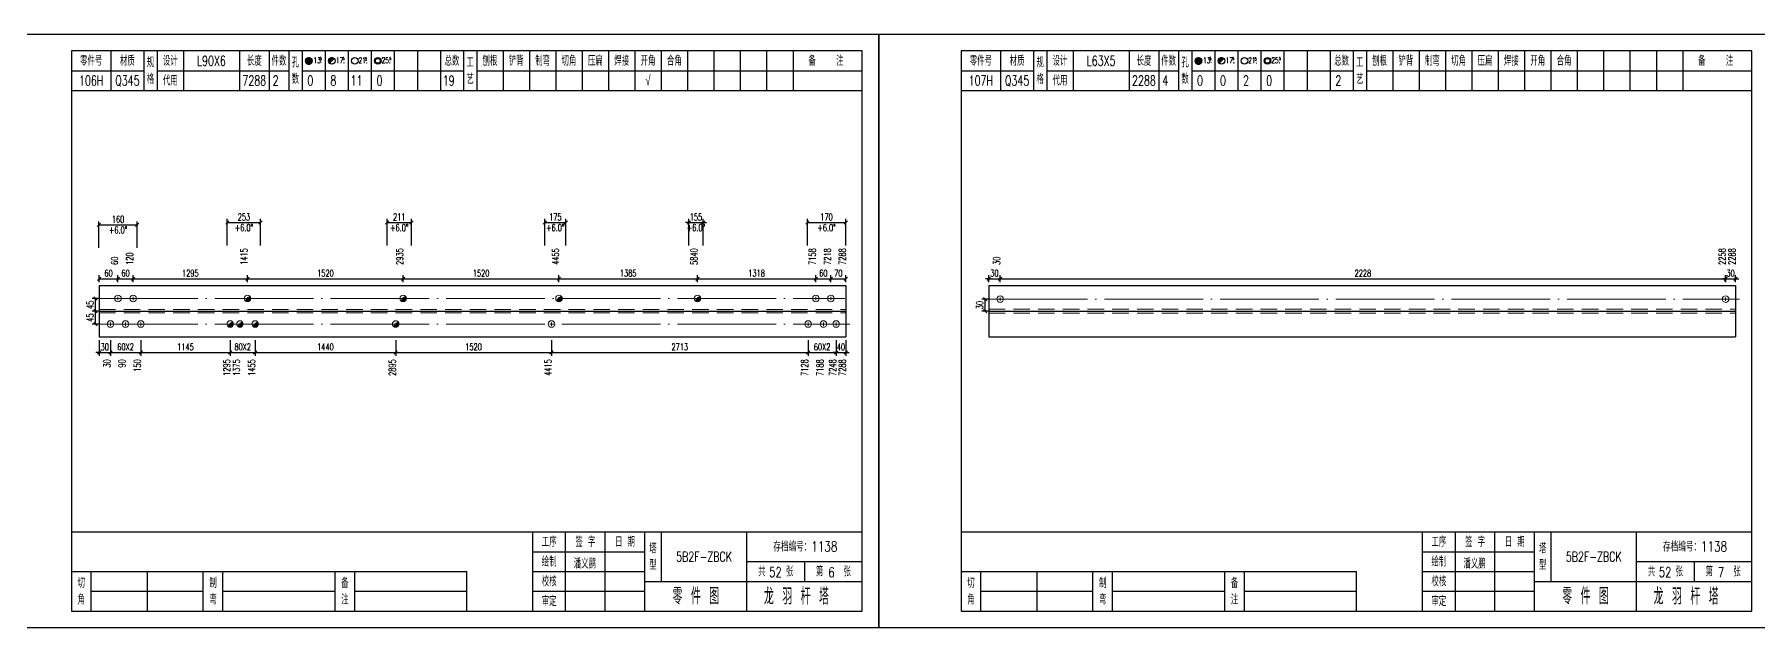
# Model space of a CAD drawing. Header units: millimetres. Extents: x 0 to 30240, y -10896 to -1348.
# Drawn here: x 1364 to 1887, y -1528 to -1348 of the extents above; entities that cross this region are included whole.
import ezdxf
from ezdxf.enums import TextEntityAlignment as Align

# ---------------------------------------------------------------- set-up
doc = ezdxf.new("R2010")
doc.units = ezdxf.units.MM
doc.header["$LTSCALE"] = 20
doc.header["$PDMODE"] = 1
doc.linetypes.add('DASHDOT2X', pattern=[1.75, 1.5, -0.125, 0, -0.125])
doc.linetypes.add('HIDDEN', pattern=[0.375, 0.25, -0.125])
for name, color, linetype, lineweight in [('1', 7, 'Continuous', 25), ('11', 3, 'Continuous', 13), ('2', 1, 'HIDDEN', 13), ('5', 1, 'Continuous', 13), ('7', 2, 'DASHDOT2X', 13)]:
    doc.layers.add(name, color=color, linetype=linetype, lineweight=lineweight)
doc.styles.get("Standard").update_dxf_attribs({"font": 'simplex', "width": 0.7, "bigfont": 'gbhzfs.shx'})
doc.styles.add('SYMBOL_TXT', font='txt.shx', dxfattribs={"width": 0.6})
doc.styles.add('TITLE_TXT', font='simplex.shx', dxfattribs={"width": 0.75, "height": 2.5, "bigfont": 'gbhzfs.shx'})
doc.dimstyles.get("Standard").update_dxf_attribs({"dimtxt": 2.1, "dimasz": 1, "dimexe": 1.05, "dimexo": 0, "dimgap": 0.63, "dimtad": 1, "dimzin": 0, "dimdsep": 46, "dimtxsty": 'standard', "dimblk": 'OBLIQUE', "dimblk1": 'OBLIQUE', "dimblk2": 'OBLIQUE', "dimcen": 0.09, "dimadec": 0, "dimazin": 0, "dimtfac": 1, "dimtdec": 1, "dimtix": 1, "dimtmove": 0, "dimatfit": 3, "dimfxl": 0, "dimtolj": 1, "dimtzin": 0, "dimarcsym": 0})
pattern_1 = [(0, (-3, 0), (0, 0.0125), [])]

# ---------------------------------------------------------------- blocks, each defined once
blk = doc.blocks.new('M12_HOLE')
h = blk.add_hatch()
h.set_pattern_fill('LINE', scale=0.1, style=0)
h.set_pattern_definition(pattern_1)
h.paths.add_polyline_path([(-5, 0, 1), (-1, 0, 1)])
at = {"color": 7}
blk.add_circle((-3, 0), 2, dxfattribs=at)
at = {"color": 7, "attachment_point": 1, "style": 'SYMBOL_TXT'}
for s, insert, char_height, width in [('13\\f??|b0|i0|c0|p54;.', (-0.1, 2.1), 3.5, 5.707), ('5', (3.7, 2.3), 1.8, 2.931)]:
    blk.add_mtext(s, dxfattribs=dict(at, insert=insert, char_height=char_height, width=width))
blk = doc.blocks.new('M16_HOLE')
h = blk.add_hatch()
h.set_pattern_fill('LINE', scale=0.1, style=0)
h.set_pattern_definition(pattern_1)
h.paths.add_polyline_path([(-1.6, 1.4, 0.668179), (-5, 0, 0.198912), (-4.4, -1.4)])
at = {"color": 7}
blk.add_circle((-3, 0), 2, dxfattribs=at)
at = {"color": 7, "attachment_point": 1, "style": 'SYMBOL_TXT'}
for s, insert, char_height, width in [('17.', (-0.4, 2.1), 3.5, 6.316), ('5', (3.6, 2.3), 1.8, 1.822)]:
    blk.add_mtext(s, dxfattribs=dict(at, insert=insert, char_height=char_height, width=width))
blk = doc.blocks.new('M20_HOLE')
at = {"color": 7}
blk.add_circle((-3, 0), 2, dxfattribs=at)
at = {"color": 7, "attachment_point": 1, "style": 'SYMBOL_TXT'}
for s, insert, char_height, width in [('21.', (-0.7, 2), 3.5, 6.074), ('5', (3.3, 2), 1.8, 1.458)]:
    blk.add_mtext(s, dxfattribs=dict(at, insert=insert, char_height=char_height, width=width))
blk = doc.blocks.new('M24_HOLE')
at = {"color": 7}
for radius in [2, 1.5]:
    blk.add_circle((-3, 0), radius, dxfattribs=at)
at = {"color": 7, "attachment_point": 1, "style": 'SYMBOL_TXT'}
for s, insert, char_height, width in [('25.', (-0.7, 2.1), 3.5, 2.429), ('5', (3.9, 2.3), 1.8, 1.944)]:
    blk.add_mtext(s, dxfattribs=dict(at, insert=insert, char_height=char_height, width=width))
blk = doc.blocks.new('JgCard')
for p, q in [((270, 180), (0, 180)), ((0, 180), (0, 0)), ((270, 0), (270, 180)), ((265, 175), (25, 175)), ((25, 175), (25, 5)), ((37, 175), (37, 163)), ((47, 175), (47, 163)), ((51, 175), (51, 163)), ((59, 175), (59, 163)), ((76, 175), (76, 163)), ((85, 175), (85, 163)), ((91, 175), (91, 163)), ((95, 175), (95, 163)), ((102, 175), (102, 163)), ((109, 175), (109, 163)), ((116, 175), (116, 163)), ((123, 175), (123, 163)), ((130, 175), (130, 163)), ((137, 175), (137, 163)), ((144, 175), (144, 163)), ((148, 175), (148, 163)), ((156, 175), (156, 163)), ((164, 175), (164, 163)), ((172, 175), (172, 163)), ((180, 175), (180, 163)), ((188, 175), (188, 163)), ((196, 175), (196, 163)), ((204, 175), (204, 163)), ((212, 175), (212, 163)), ((220, 175), (220, 163)), ((228, 175), (228, 163)), ((236, 175), (236, 163)), ((244, 175), (244, 163)), ((265, 5), (265, 175)), ((25, 169), (47, 169)), ((51, 169), (91, 169)), ((95, 169), (144, 169)), ((148, 169), (265, 169)), ((25, 163), (265, 163)), ((25, 29), (265, 29)), ((165, 5), (165, 29)), ((175, 5), (175, 29)), ((187, 5), (187, 29)), ((199, 5), (199, 29)), ((204, 29), (204, 14)), ((230, 5), (230, 29)), ((165, 23), (199, 23)), ((25, 17), (145, 17)), ((31, 5), (31, 17)), ((48, 17), (48, 5)), ((65, 5), (65, 17)), ((71, 5), (71, 17)), ((105, 5), (105, 17)), ((111, 5), (111, 17)), ((145, 5), (145, 17)), ((165, 17), (199, 17)), ((230, 20), (265, 20)), ((247.5, 20), (247.5, 14)), ((31, 11), (65, 11)), ((71, 11), (105, 11)), ((111, 11), (145, 11)), ((165, 11), (199, 11)), ((199, 14), (265, 14)), ((0, 0), (270, 0)), ((25, 5), (265, 5))]:
    blk.add_line(p, q)
blk.add_lwpolyline([(96.03, 171.99, -1), (98.03, 171.99, -1)], format="xyb", close=True)
blk.add_point((145, 96))
at = {"xscale": 0.5, "yscale": 0.5, "zscale": 0.5}
for name, p in [('M12_HOLE', (98.53, 171.99)), ('M16_HOLE', (105.5, 172)), ('M20_HOLE', (112.5, 172)), ('M24_HOLE', (119.5, 172))]:
    blk.add_blockref(name, p, dxfattribs=at)
at = {"style": 'TITLE_TXT', "width": 0.75}
for s, height, p in [('存档编号：1138', 3.076, (238.02, 23.07)), ('潘义鹏', 3, (177.45, 17.91)), ('龙 羽 杆 塔', 5, (235.17, 6.97))]:
    blk.add_text(s, height=height, dxfattribs=at).set_placement(p)
at = {"attachment_point": 5, "style": 'TITLE_TXT'}
for s, insert, char_height, width in [('零件号', (31, 172), 3, 15), ('材质', (42, 172), 3, 8), ('设计', (55, 172), 3, 8), ('长度', (80.5, 172), 3, 8), ('件数', (88, 172), 3, 6), ('总数', (140.5, 172), 3, 7), ('工\\P艺', (146, 169), 3, 4), ('刨根', (152, 172), 3, 8), ('铲背', (160, 172), 3, 8), ('制弯', (168, 172), 3, 8), ('切角', (176, 172), 3, 8), ('压扁', (184, 172), 3, 8), ('焊接', (192, 172), 3, 8), ('开角', (200, 172), 3, 8), ('合角', (208, 172), 3, 8), ('备    注', (254, 172), 3, 22), ('规格', (49, 169), 3, 4), ('代用', (55, 166), 3, 8), ('孔数', (93, 169), 3, 4), ('工序', (170, 26), 3, 10), ('签 字', (181, 26), 3, 12), ('日 期', (193, 26), 3, 12), ('绘制', (170, 20), 3, 10), ('塔\\P型', (201.5, 21.5), 3, 5), ('校核', (170, 14), 3, 10), ('共    张', (238.75, 17), 3, 17.5), ('第    张', (256.25, 17), 3, 17.5), ('切\\P角', (28, 11), 3, 6), ('制\\P弯', (68, 11), 3, 6), ('备\\P注', (108, 11), 3, 6), ('零 件 图', (214.5, 9.5), 5, 31), ('审定', (170, 8), 3, 10)]:
    blk.add_mtext(s, dxfattribs=dict(at, insert=insert, char_height=char_height, width=width))
blk = doc.blocks.new('M20')
for p, q in [((-0.5, 0), (0.5, 0)), ((0, -0.5), (0, 0.5))]:
    blk.add_line(p, q)
blk.add_circle((0, 0), 1)
blk = doc.blocks.new('_Oblique')
at = {"color": 0, "linetype": 'ByBlock', "lineweight": -2}
blk.add_line((-0.5, -0.5), (0.5, 0.5), dxfattribs=at)
blk = doc.blocks.new('*D169')
at = {"layer": '11', "color": 0, "lineweight": -2}
for p, q in [((1653.4, -1421.99), (1652.4, -1421.99)), ((1653.4, -1423.04), (1653.4, -1420.94)), ((1653.4, -1421.99), (1656.84, -1421.99)), ((1656.84, -1423.04), (1656.84, -1420.94)), ((1656.84, -1421.99), (1657.84, -1421.99))]:
    blk.add_line(p, q, dxfattribs=at)
at = {"layer": 'Defpoints', "color": 0}
for p in [(1656.84, -1421.99), (1653.4, -1423.04), (1656.84, -1423.04)]:
    blk.add_point(p, dxfattribs=at)
at = {"layer": '11', "color": 0, "lineweight": -2}
blk.add_blockref('_Oblique', (1653.4, -1421.99), dxfattribs=at)
at = {"layer": '11', "color": 0, "lineweight": -2, "rotation": 180}
blk.add_blockref('_Oblique', (1656.84, -1421.99), dxfattribs=at)
at = {"layer": '11', "color": 0, "insert": (1655.12, -1420.31), "char_height": 2.1, "attachment_point": 5}
blk.add_mtext('\\A1;30', dxfattribs=at)
blk = doc.blocks.new('*D171')
at = {"layer": '11', "color": 0, "lineweight": -2}
for p, q in [((1877.04, -1421.99), (1876.04, -1421.99)), ((1877.04, -1423.04), (1877.04, -1420.94)), ((1877.04, -1421.99), (1880, -1421.99)), ((1880, -1423.04), (1880, -1420.94)), ((1880, -1421.99), (1881, -1421.99))]:
    blk.add_line(p, q, dxfattribs=at)
at = {"layer": 'Defpoints', "color": 0}
for p in [(1880, -1421.99), (1877.04, -1423.04), (1880, -1423.04)]:
    blk.add_point(p, dxfattribs=at)
at = {"layer": '11', "color": 0, "lineweight": -2}
blk.add_blockref('_Oblique', (1877.04, -1421.99), dxfattribs=at)
at = {"layer": '11', "color": 0, "lineweight": -2, "rotation": 180}
blk.add_blockref('_Oblique', (1880, -1421.99), dxfattribs=at)
at = {"layer": '11', "color": 0, "insert": (1878.52, -1420.31), "char_height": 2.1, "attachment_point": 5}
blk.add_mtext('\\A1;30', dxfattribs=at)
blk = doc.blocks.new('M16')
for p, q in [((-0.71, -0.71), (0.71, 0.71)), ((-0.4, 0), (0.4, 0)), ((0, 0.4), (0, -0.4))]:
    blk.add_line(p, q)
blk.add_circle((0, 0), 1)
for radius in [0.8, 0.6, 0.4, 0.2]:
    blk.add_arc((0, 0), radius, 225, 45)
blk = doc.blocks.new('*D6155')
at = {"layer": '11', "color": 0, "lineweight": -2}
for p, q in [((1383.4, -1440.68), (1383.4, -1445.41)), ((1386.84, -1440.68), (1386.84, -1445.41)), ((1383.4, -1444.36), (1382.4, -1444.36)), ((1383.4, -1444.36), (1386.84, -1444.36)), ((1386.84, -1444.36), (1387.84, -1444.36))]:
    blk.add_line(p, q, dxfattribs=at)
at = {"layer": 'Defpoints', "color": 0}
for p in [(1383.4, -1440.68), (1386.84, -1440.68), (1386.84, -1444.36)]:
    blk.add_point(p, dxfattribs=at)
at = {"layer": '11', "color": 0, "lineweight": -2}
blk.add_blockref('_Oblique', (1383.4, -1444.36), dxfattribs=at)
at = {"layer": '11', "color": 0, "lineweight": -2, "rotation": 180}
blk.add_blockref('_Oblique', (1386.84, -1444.36), dxfattribs=at)
at = {"layer": '11', "color": 0, "insert": (1385.12, -1442.68), "char_height": 2.1, "attachment_point": 5}
blk.add_mtext('\\A1;30', dxfattribs=at)
blk = doc.blocks.new('*D6163')
at = {"layer": '11', "color": 0, "lineweight": -2}
for p, q in [((1607.06, -1440.68), (1607.06, -1445.41)), ((1610, -1440.68), (1610, -1445.41)), ((1607.06, -1444.36), (1606.06, -1444.36)), ((1607.06, -1444.36), (1610, -1444.36)), ((1610, -1444.36), (1611, -1444.36))]:
    blk.add_line(p, q, dxfattribs=at)
at = {"layer": 'Defpoints', "color": 0}
for p in [(1607.06, -1440.68), (1610, -1440.68), (1610, -1444.36)]:
    blk.add_point(p, dxfattribs=at)
at = {"layer": '11', "color": 0, "lineweight": -2}
blk.add_blockref('_Oblique', (1607.06, -1444.36), dxfattribs=at)
at = {"layer": '11', "color": 0, "lineweight": -2, "rotation": 180}
blk.add_blockref('_Oblique', (1610, -1444.36), dxfattribs=at)
at = {"layer": '11', "color": 0, "insert": (1608.53, -1442.68), "char_height": 2.1, "attachment_point": 5}
blk.add_mtext('\\A1;40', dxfattribs=at)
blk = doc.blocks.new('*D6178')
at = {"layer": '1', "color": 0, "lineweight": -2}
for p, q in [((1562.34, -1404.91), (1561.34, -1404.91)), ((1562.34, -1411.91), (1562.34, -1403.86)), ((1562.34, -1404.91), (1566.75, -1404.91)), ((1566.75, -1411.91), (1566.75, -1403.86)), ((1566.75, -1404.91), (1567.75, -1404.91))]:
    blk.add_line(p, q, dxfattribs=at)
at = {"layer": 'Defpoints', "color": 0}
for p in [(1566.75, -1404.91), (1562.34, -1411.91), (1566.75, -1411.91)]:
    blk.add_point(p, dxfattribs=at)
at = {"layer": '1', "color": 0, "lineweight": -2}
blk.add_blockref('_Oblique', (1562.34, -1404.91), dxfattribs=at)
at = {"layer": '1', "color": 0, "lineweight": -2, "rotation": 180}
blk.add_blockref('_Oblique', (1566.75, -1404.91), dxfattribs=at)
at = {"layer": '1', "color": 0, "insert": (1564.54, -1403.23), "char_height": 2.1, "attachment_point": 5}
blk.add_mtext('\\A1;155', dxfattribs=at)

msp = doc.modelspace()

# ---------------------------------------------------------------- linework, layer by layer
at = {"layer": '1'}
for p, q in [((1383.4, -1424.093), (1383.4, -1439.633)), ((1383.4, -1424.093), (1610, -1424.093)), ((1610, -1424.093), (1610, -1439.633)), ((1653.4, -1424.093), (1653.4, -1439.633)), ((1653.4, -1424.093), (1880, -1424.093)), ((1880, -1424.093), (1880, -1439.633)), ((1383.4, -1431.863), (1610, -1431.863)), ((1653.4, -1431.863), (1880, -1431.863)), ((1383.4, -1439.633), (1610, -1439.633)), ((1653.4, -1439.633), (1880, -1439.633))]:
    msp.add_line(p, q, dxfattribs=at)
at = {"layer": '2'}
for p, q in [((1383.4, -1431.345), (1610, -1431.345)), ((1383.4, -1432.381), (1610, -1432.381)), ((1653.4, -1431.246), (1880, -1431.246)), ((1653.4, -1432.48), (1880, -1432.48))]:
    msp.add_line(p, q, dxfattribs=at)
at = {"layer": '7'}
for p, q in [((1383.4, -1427.978), (1609.71, -1427.978)), ((1653.4, -1428.163), (1881.238, -1428.163)), ((1383.4, -1435.748), (1611.26, -1435.748))]:
    msp.add_line(p, q, dxfattribs=at)

# ---------------------------------------------------------------- block references
at = {"layer": '1'}
for p in [(1350, -1527.863), (1620, -1527.863)]:
    msp.add_blockref('JgCard', p, dxfattribs=at)
at = {"layer": '5'}
for name, p in [('M20', (1389.14, -1427.978)), ('M20', (1393.74, -1427.978)), ('M16', (1428.452, -1427.978)), ('M16', (1475.712, -1427.978)), ('M16', (1522.973, -1427.978)), ('M16', (1564.979, -1427.978)), ('M20', (1600.91, -1427.978)), ('M20', (1605.51, -1427.978)), ('M20', (1656.84, -1428.163)), ('M20', (1877.038, -1428.163)), ('M20', (1386.84, -1435.748)), ('M20', (1391.44, -1435.748)), ('M20', (1396.04, -1435.748)), ('M16', (1423.212, -1435.748)), ('M16', (1426.152, -1435.748)), ('M16', (1430.752, -1435.748)), ('M16', (1473.412, -1435.748)), ('M20', (1520.673, -1435.748)), ('M20', (1598.61, -1435.748)), ('M20', (1603.21, -1435.748)), ('M20', (1607.06, -1435.748))]:
    msp.add_blockref(name, p, dxfattribs=at)

# ---------------------------------------------------------------- texts
at = {"style": 'TITLE_TXT', "width": 0.75}
for s, p in [('52', (1586.734, -1512.53)), ('6', (1604.691, -1512.621)), ('52', (1856.734, -1512.53)), ('7', (1874.691, -1512.621))]:
    msp.add_text(s, height=3, dxfattribs=at).set_placement(p)
at = {"layer": '1', "width": 0.7}
for s, p in [('L90X6', (1417.5, -1355.863)), ('L63X5', (1687.5, -1355.863)), ('106H', (1381, -1361.863)), ('Q345', (1392, -1361.863)), ('7288', (1430.5, -1361.863)), ('2', (1437, -1361.863)), ('0', (1447.5, -1361.863)), ('8', (1454.5, -1361.863)), ('11', (1461.5, -1361.863)), ('0', (1468.5, -1361.863)), ('19', (1489.5, -1361.863)), ('√', (1550, -1361.863)), ('107H', (1651, -1361.863)), ('Q345', (1662, -1361.863)), ('2288', (1700.5, -1361.863)), ('4', (1707, -1361.863)), ('0', (1717.5, -1361.863)), ('0', (1724.5, -1361.863)), ('2', (1731.5, -1361.863)), ('0', (1738.5, -1361.863)), ('2', (1759.5, -1361.863))]:
    msp.add_text(s, height=3, dxfattribs=at).set_placement(p, align=Align.MIDDLE_CENTER)
for p in [(1389.154, -1406.171), (1427.361, -1405.438), (1474.5, -1405.438), (1521.855, -1405.438), (1564.544, -1405.438), (1604.174, -1405.438)]:
    msp.add_text('+6.0°', height=2.1, dxfattribs=at).set_placement(p, align=Align.TOP_CENTER)
for s, p in [('60', (1389.14, -1417.793)), ('120', (1393.74, -1417.793)), ('1415', (1428.454, -1417.793)), ('2935', (1475.713, -1417.793)), ('4455', (1522.973, -1417.793)), ('5840', (1564.979, -1417.793)), ('7158', (1600.908, -1417.793)), ('7218', (1605.508, -1417.793)), ('7288', (1610, -1417.793)), ('30', (1656.84, -1417.793)), ('2258', (1877.026, -1417.793)), ('2288', (1880, -1417.793))]:
    msp.add_text(s, height=2.1, rotation=90, dxfattribs=at).set_placement(p)
for s, p in [('30', (1386.84, -1446.458)), ('90', (1391.44, -1446.458)), ('150', (1396.04, -1446.458)), ('1295', (1423.212, -1446.458)), ('1375', (1426.152, -1446.458)), ('1455', (1430.752, -1446.458)), ('2895', (1473.412, -1446.458)), ('4415', (1520.673, -1446.458)), ('7128', (1598.609, -1446.458)), ('7188', (1603.208, -1446.458)), ('7248', (1607.059, -1446.458)), ('7288', (1610, -1446.458))]:
    msp.add_text(s, height=2.1, rotation=90, dxfattribs=at).set_placement(p, align=Align.RIGHT)
at = {"layer": '1', "char_height": 3, "width": 26, "attachment_point": 5}
for insert in [(1567, -1506.363), (1837, -1506.363)]:
    msp.add_mtext('5B2F-ZBCK', dxfattribs=dict(at, insert=insert))

# ---------------------------------------------------------------- dimensions: what is measured, and where the dimension line sits
at = {"layer": '1'}
for base, p1, p2, text in [((1394.98, -1405.646), (1383.328, -1412.646), (1394.98, -1412.646), '160'), ((1432.401, -1404.913), (1422.322, -1411.913), (1432.401, -1411.913), '253'), ((1478.207, -1404.913), (1470.794, -1411.913), (1478.207, -1411.913), '211'), ((1525.061, -1404.913), (1518.65, -1411.913), (1525.061, -1411.913), '175'), ((1610, -1404.913), (1598.348, -1411.913), (1610, -1411.913), '170')]:
    msp.add_linear_dim(base=base, p1=p1, p2=p2, text=text, dimstyle='standard', dxfattribs=at).render()
dim = msp.add_linear_dim(base=(1566.748, -1404.913), p1=(1562.34, -1411.913), p2=(1566.748, -1411.913), text='155', dimstyle='standard', dxfattribs=at)
dim.commit()
dim.dimension.update_dxf_attribs({"geometry": '*D6178', "text_midpoint": (1564.544, -1403.233)})
for base, p1, p2, text in [((1382.35, -1427.978), (1383.35, -1431.863), (1383.35, -1427.978), '45'), ((1382.35, -1431.863), (1383.35, -1435.748), (1383.35, -1431.863), '45'), ((1652.35, -1428.163), (1653.35, -1431.863), (1653.35, -1428.163), '30')]:
    msp.add_linear_dim(base=base, p1=p1, p2=p2, angle=90, text=text, dimstyle='standard', dxfattribs=at).render()
at = {"layer": '11'}
for base, p1, p2, text in [((1389.14, -1421.993), (1383.4, -1423.043), (1389.14, -1423.043), '60'), ((1393.74, -1421.993), (1389.14, -1423.043), (1393.74, -1423.043), '60'), ((1428.452, -1421.993), (1393.74, -1423.043), (1428.452, -1423.043), '1295'), ((1475.712, -1421.993), (1428.452, -1423.043), (1475.712, -1423.043), '1520'), ((1522.973, -1421.993), (1475.712, -1423.043), (1522.973, -1423.043), '1520'), ((1564.979, -1421.993), (1522.973, -1423.043), (1564.979, -1423.043), '1385'), ((1600.91, -1421.993), (1564.979, -1423.043), (1600.91, -1423.043), '1318'), ((1605.51, -1421.993), (1600.91, -1423.043), (1605.51, -1423.043), '60'), ((1610, -1421.993), (1605.51, -1423.043), (1610, -1423.043), '70'), ((1877.038, -1421.993), (1656.84, -1423.043), (1877.038, -1423.043), '2228'), ((1396.04, -1444.358), (1386.84, -1440.683), (1396.04, -1440.683), '60X2'), ((1423.212, -1444.358), (1396.04, -1440.683), (1423.212, -1440.683), '1145'), ((1430.752, -1444.358), (1423.212, -1440.683), (1430.752, -1440.683), '80X2'), ((1473.412, -1444.358), (1430.752, -1440.683), (1473.412, -1440.683), '1440'), ((1520.673, -1444.358), (1473.412, -1440.683), (1520.673, -1440.683), '1520'), ((1598.61, -1444.358), (1520.673, -1440.683), (1598.61, -1440.683), '2713'), ((1607.06, -1444.358), (1598.61, -1440.683), (1607.06, -1440.683), '60X2')]:
    msp.add_linear_dim(base=base, p1=p1, p2=p2, text=text, dimstyle='standard', dxfattribs=at).render()
for base, p1, p2, text, picture, middle in [((1656.84, -1421.993), (1653.4, -1423.043), (1656.84, -1423.043), '30', '*D169', (1655.12, -1420.313)), ((1880, -1421.993), (1877.038, -1423.043), (1880, -1423.043), '30', '*D171', (1878.519, -1420.313)), ((1386.84, -1444.358), (1383.4, -1440.683), (1386.84, -1440.683), '30', '*D6155', (1385.12, -1442.678)), ((1610, -1444.358), (1607.06, -1440.683), (1610, -1440.683), '40', '*D6163', (1608.53, -1442.678))]:
    dim = msp.add_linear_dim(base=base, p1=p1, p2=p2, text=text, dimstyle='standard', dxfattribs=at)
    dim.commit()
    dim.dimension.update_dxf_attribs({"geometry": picture, "text_midpoint": middle})

doc.saveas('drawing.dxf')
